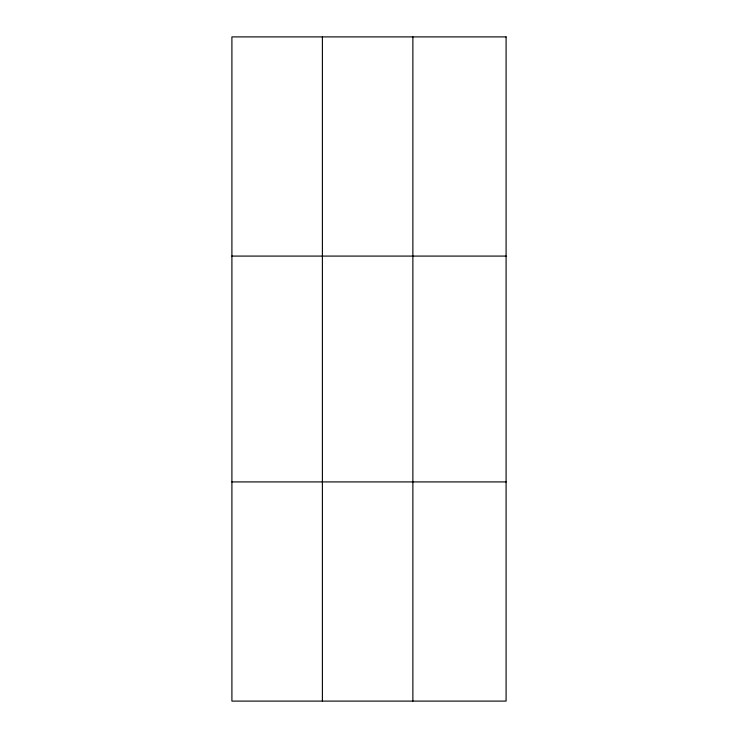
<?xml version="1.0" encoding="UTF-8"?>
<svg xmlns="http://www.w3.org/2000/svg" width="738" height="738" viewBox="0 0 738 738"><rect width="100%" height="100%" fill="white"/><g stroke="black" fill="none" stroke-linecap="round" stroke-linejoin="round"><path stroke-width="1.11" d="M322.386 701.1L322.386 36.9M412.874 701.1L412.874 36.9M231.907 256.086L506.093 256.086M231.907 481.914L506.093 481.914M506.093 36.9L506.093 701.1L231.907 701.1L231.907 36.9L506.093 36.9"/></g></svg>
